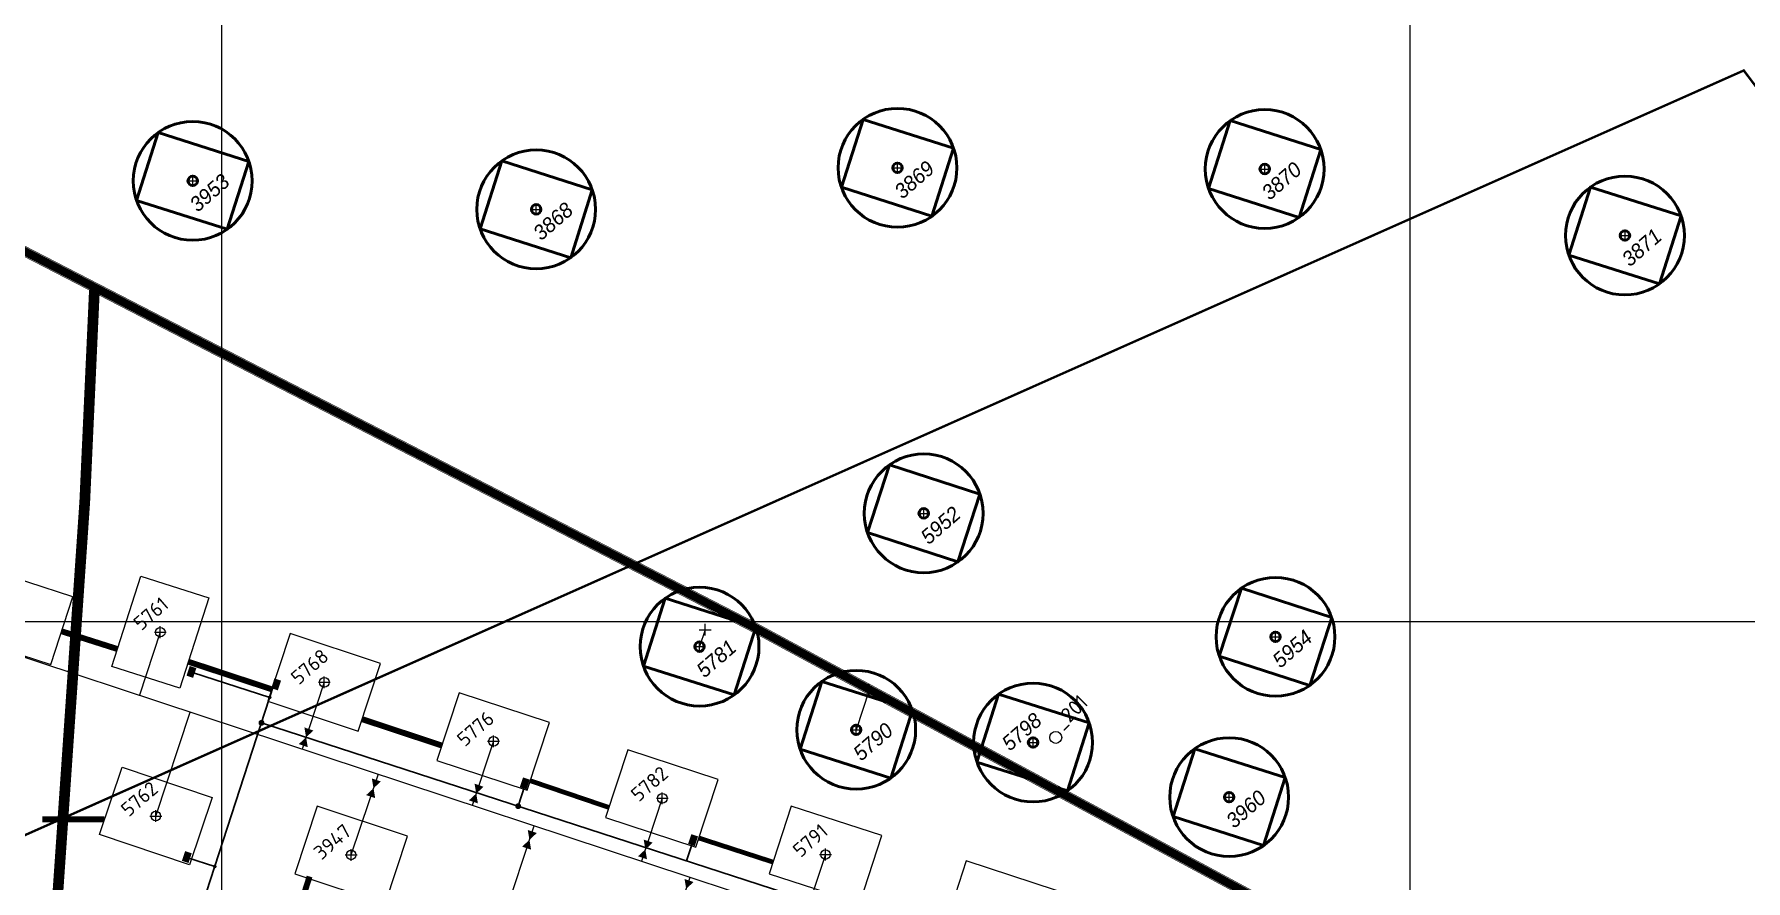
# Model space of a CAD drawing. Header units: millimetres. Extents: x 519 to 9564855, y -810 to 5021775.
# Drawn here: x 9529843 to 9531283, y 5002782 to 5003495 of the extents above; entities that cross this region are included whole.
import ezdxf
from ezdxf.enums import TextEntityAlignment as Align

# ---------------------------------------------------------------- set-up
doc = ezdxf.new("R2010")
doc.units = ezdxf.units.MM
doc.header["$LTSCALE"] = 2
doc.header["$MEASUREMENT"] = 0
doc.header["$PDMODE"] = 2
doc.header["$PDSIZE"] = 5
doc.linetypes.add('DASHED2', pattern=[9.525, 6.35, -3.175])
for name, color, linetype in [('Existing roads', 41, 'Continuous'), ('Future Roads', 44, 'Continuous'), ('GRID_PULKOVO', 7, 'Continuous'), ('OilColl&Flowlines', 3, 'Continuous'), ('OLD WELLS(dr.bfr2000)', 24, 'Continuous'), ('ROAD_GROUND', 9, 'Continuous'), ('Stage 9.Frame&Text', 7, 'Continuous'), ('МГ-земельный участок', 7, 'Continuous'), ('Скважины  2018 года', 7, 'Continuous'), ('Скважины 2017г', 221, 'Continuous'), ('Скважины 2019г.', 241, 'Continuous'), ('Скважины на 2020 год', 140, 'Continuous')]:
    doc.layers.add(name, color=color, linetype=linetype)
for name, color, linetype, lineweight in [('Скважины на 2022 год', 60, 'Continuous', 13), ('Скважины на 2023 год', 201, 'Continuous', 20), ('Скважины на 2026', 222, 'Continuous', 50), ('Скважины на 2026 доп.', 222, 'Continuous', 50), ('Электро', 1, 'Continuous', 30), ('Электроснаб', 1, 'Continuous', 18), ('Электроснабжене', 1, 'Continuous', 18)]:
    doc.layers.add(name, color=color, linetype=linetype, lineweight=lineweight)
doc.styles.add('Elect', font='isocpeur.ttf')
doc.styles.add('Line_GUGK', font='')
doc.styles.get("Standard").update_dxf_attribs({"font": 'isocpeur.ttf', "width": 0.5})
doc.styles.get('Line_GUGK').set_extended_font_data('Bm431', italic=True)

msp = doc.modelspace()

# ---------------------------------------------------------------- hatches: boundary and pattern name
at = {"layer": 'Электро', "ltscale": 7.5}
for points in [[(9529970.64243, 5002954.31244), (9529976.25466, 5002952.45545), (9529978.96189, 5002960.63731), (9529973.34966, 5002962.4943)], [(9530041.91024, 5002943.77494), (9530047.52247, 5002941.91795), (9530050.2297, 5002950.09981), (9530044.61747, 5002951.9568)], [(9530251.14684, 5002860.45481), (9530256.75907, 5002858.59783), (9530259.4663, 5002866.77969), (9530253.85406, 5002868.63667)], [(9530392.74196, 5002812.64494), (9530398.3542, 5002810.78795), (9530401.06143, 5002818.96981), (9530395.44919, 5002820.8268)], [(9530392.74196, 5002812.64494), (9530398.3542, 5002810.78795), (9530401.06143, 5002818.96981), (9530395.44919, 5002820.8268)], [(9529966.75344, 5002798.38169), (9529972.36567, 5002796.5247), (9529975.0729, 5002804.70656), (9529969.46067, 5002806.56354)]]:
    msp.add_hatch(color=256, dxfattribs=at).paths.add_polyline_path(points)
at = {"layer": 'Электроснаб', "linetype": 'ByBlock', "lineweight": 0, "ltscale": 7.5}
for points in [[(9529970.64243, 5002954.31244), (9529976.25466, 5002952.45545), (9529978.96189, 5002960.63731), (9529973.34966, 5002962.4943)], [(9530041.91024, 5002943.77494), (9530047.52247, 5002941.91795), (9530050.2297, 5002950.09981), (9530044.61747, 5002951.9568)], [(9530251.14684, 5002860.45481), (9530256.75907, 5002858.59783), (9530259.4663, 5002866.77969), (9530253.85406, 5002868.63667)], [(9530392.74196, 5002812.64494), (9530398.3542, 5002810.78795), (9530401.06143, 5002818.96981), (9530395.44919, 5002820.8268)], [(9529966.75344, 5002798.38169), (9529972.36567, 5002796.5247), (9529975.0729, 5002804.70656), (9529969.46067, 5002806.56354)]]:
    msp.add_hatch(color=1, dxfattribs=at).paths.add_polyline_path(points)
at = {"layer": 'Электроснабжене', "linetype": 'ByBlock', "lineweight": 0, "ltscale": 7.5}
for points in [[(9529970.64243, 5002954.31244), (9529976.25466, 5002952.45545), (9529978.96189, 5002960.63731), (9529973.34966, 5002962.4943)], [(9530041.91024, 5002943.77494), (9530047.52247, 5002941.91795), (9530050.2297, 5002950.09981), (9530044.61747, 5002951.9568)], [(9530251.14684, 5002860.45481), (9530256.75907, 5002858.59783), (9530259.4663, 5002866.77969), (9530253.85406, 5002868.63667)], [(9529966.75344, 5002798.38169), (9529972.36567, 5002796.5247), (9529975.0729, 5002804.70656), (9529969.46067, 5002806.56354)]]:
    msp.add_hatch(color=1, dxfattribs=at).paths.add_polyline_path(points)

# ---------------------------------------------------------------- linework, layer by layer
at = {"layer": 'DEFPOINTS', "lineweight": 0, "ltscale": 80}
msp.add_point((9530109.2, 5002803.3), dxfattribs=at)
msp.add_point((9530109.2, 5002803.3), dxfattribs=at)
at = {"layer": 'Existing roads', "linetype": 'ByBlock', "lineweight": 0, "ltscale": 5, "const_width": 4}
for points in [[(9530326.04041, 5002843.31407), (9530259.69438, 5002865.875)], [(9530464.19641, 5002797.27802), (9530401.81376, 5002817.54737)]]:
    msp.add_lwpolyline(points, dxfattribs=at)
at = {"layer": 'Future Roads', "color": 41, "linetype": 'ByBlock', "lineweight": 0, "const_width": 5}
for points in [[(9529912.5792, 5002976.69611), (9529865.68608, 5002991.63083)], [(9530042.52732, 5002942.77146), (9529972.18221, 5002966.04738)], [(9530185.42219, 5002895.49014), (9530118.4777, 5002917.64086)], [(9529901.64829, 5002833.3053), (9529849.25278, 5002833.2127)]]:
    msp.add_lwpolyline(points, dxfattribs=at)
at = {"layer": 'Future Roads', "color": 41, "linetype": 'ByBlock', "lineweight": 0, "const_width": 5, "elevation": 0.00005}
msp.add_lwpolyline([(9530074.21212, 5002785.14108), (9530031.3258, 5002651.28141)], dxfattribs=at)
at = {"layer": 'GRID_PULKOVO', "lineweight": 0}
for p, q in [((9530000, 5010000), (9530000, 4992000)), ((9531000, 5010000), (9531000, 4992000)), ((9519000, 5003000), (9533000, 5003000))]:
    msp.add_line(p, q, dxfattribs=at)
at = {"layer": 'OilColl&Flowlines', "color": 3, "linetype": 'ByBlock', "lineweight": 0}
for p, q in [((9531295.14633, 5002486.42952), (9529169.99705, 5003189.52331)), ((9530109.2, 5002803.3), (9530132.14172, 5002871.61286)), ((9530372.2, 5002719), (9530394.33872, 5002784.49044))]:
    msp.add_line(p, q, dxfattribs=at)
at = {"layer": 'OilColl&Flowlines', "lineweight": 0, "ltscale": 50}
for p, q in [((9530229, 5002899), (9530211.15493, 5002845.06204)), ((9530371, 5002851), (9530353.45912, 5002797.98149)), ((9530233.7, 5002738.9), (9530263.13363, 5002827.86517)), ((9530508.3, 5002803.6), (9530491.34809, 5002752.36169))]:
    msp.add_line(p, q, dxfattribs=at)
at = {"layer": 'OilColl&Flowlines', "color": 3, "linetype": 'ByBlock', "lineweight": 0}
for points in [[(9530073.65533, 5002909.39044, 8, 0, 0), (9530071.27483, 5002902.37861, 0, 8, 0), (9530068.89248, 5002895.36135, 8, 8, 0)], [(9530130.39557, 5002866.45745, 8, 0, 0), (9530128.01507, 5002859.44562, 0, 8, 0), (9530125.63272, 5002852.42836, 8, 8, 0)], [(9530216.82701, 5002862.02289, 8, 0, 0), (9530214.4465, 5002855.01105, 0, 8, 0), (9530212.06416, 5002847.9938, 8, 8, 0)], [(9530261.60087, 5002823.04891, 8, 0, 0), (9530259.22037, 5002816.03707, 0, 8, 0), (9530256.83803, 5002809.01981, 8, 8, 0)], [(9530359.1312, 5002814.94234, 8, 0, 0), (9530356.7507, 5002807.93051, 0, 8, 0), (9530354.36835, 5002800.91325, 8, 8, 0)], [(9530393.49936, 5002781.77115, 8, 0, 0), (9530391.11886, 5002774.75931, 0, 8, 0), (9530388.73652, 5002767.74205, 8, 8, 0)]]:
    msp.add_lwpolyline(points, format="xyseb", dxfattribs=at)
at = {"layer": 'OLD WELLS(dr.bfr2000)', "lineweight": 0}
msp.add_circle((9530702.1, 5002902.3), 5, dxfattribs=at)
at = {"layer": 'ROAD_GROUND', "color": 8, "lineweight": 0, "const_width": 7}
msp.add_lwpolyline([(9524537.87877, 5006183.0772), (9524596.61062, 5006146.11647), (9525224.23922, 5006057.68426), (9525621.0772, 5005860.96201), (9525912.93567, 5005677.01423), (9526862.06839, 5005023.65939), (9527571.35015, 5004512.27254), (9528019.23113, 5004210.88347), (9529454.57675, 5003507.66217), (9530449.20265, 5002994.49962), (9531579.26201, 5002384.42156), (9532340.28086, 5001987.55958), (9532638.37132, 5001851.5639)], dxfattribs=at)
at = {"layer": 'ROAD_GROUND', "lineweight": 0, "const_width": 0.5}
for points in [[(9524546.43165, 5006183.14784), (9524598.037, 5006149.955), (9525225.437, 5006061.555), (9525623.037, 5005864.455), (9525915.137, 5005680.355), (9526864.337, 5005026.955), (9527573.637, 5004515.555), (9528021.237, 5004214.355), (9529456.337, 5003511.255), (9530451.037, 5002998.055), (9531581.137, 5002387.955), (9532342.037, 5001991.155), (9532640.03159, 5001855.20306)], [(9524542.10393, 5006176.41948), (9524595.18425, 5006142.27793), (9525223.04143, 5006053.81351), (9525619.11741, 5005857.46901), (9525910.73434, 5005673.67347), (9526859.72905, 5005020.41478), (9527569.06331, 5004508.99009), (9528017.22526, 5004207.41194), (9529452.74272, 5003504.10741), (9530447.30242, 5002990.9798), (9531577.38702, 5002380.88811), (9532338.52473, 5001983.96415), (9532636.71105, 5001847.92473)]]:
    msp.add_lwpolyline(points, dxfattribs=at)
at = {"layer": 'ROAD_GROUND', "color": 8, "lineweight": 0, "const_width": 9, "elevation": 0.00005}
msp.add_lwpolyline([(9529847.42377, 5002553.29213), (9529885.03781, 5003100.65862), (9529893.176, 5003279.22)], dxfattribs=at)
at = {"layer": 'Stage 9.Frame&Text', "color": 0, "linetype": 'ByBlock', "lineweight": 0, "elevation": 0.00005}
msp.add_lwpolyline([(9530061.79218, 5002787.2859), (9530137.7727, 5002762.14532), (9530156.62814, 5002819.13072), (9530080.64761, 5002844.2713)], close=True, dxfattribs=at)
at = {"layer": 'Stage 9.Frame&Text', "color": 0, "linetype": 'ByBlock', "lineweight": 0}
msp.add_circle((9530109.2, 5002803.3), 4, dxfattribs=at)
msp.add_point((9530109.2, 5002803.3), dxfattribs=at)
at = {"layer": 'МГ-земельный участок', "color": 0, "linetype": 'DASHED2', "lineweight": 25, "ltscale": 5, "const_width": 2}
msp.add_lwpolyline([(9522167.80801, 4999999.48247), (9521654, 5002362), (9522840, 5002532), (9525642, 5002155), (9528521, 5002235), (9531281, 5003464), (9533105, 5001043), (9546614, 4998215), (9544978, 4995525), (9543652, 4996420), (9539605, 4995735), (9529554.6705, 4998798.09585), (9529554.71722, 4998845.23995), (9529525.402, 4998845.269), (9529525.36994, 4998882.97318), (9529309.91997, 4998882.84552), (9526935, 5000017), (9526935, 4999132), (9522906, 5001105), (9522683.367, 5000265.06642), (9522496, 5000315)], close=True, dxfattribs=at)
at = {"layer": 'Скважины  2018 года', "color": 3, "lineweight": 0, "ltscale": 50}
msp.add_line((9530086.6, 5002948.7), (9530067.98325, 5002892.42959), dxfattribs=at)
at = {"layer": 'Скважины  2018 года', "color": 0, "linetype": 'ByBlock', "lineweight": 0}
msp.add_lwpolyline([(9530039.2178, 5002932.73358), (9530115.19478, 5002907.68368), (9530133.9822, 5002964.66642), (9530058.00522, 5002989.71632)], close=True, dxfattribs=at)
msp.add_circle((9530086.6, 5002948.7), 4.0951, dxfattribs=at)
at = {"layer": 'Скважины  2018 года', "linetype": 'ByBlock', "lineweight": 0, "ltscale": 2}
msp.add_circle((9530371, 5002851), 4.0951, dxfattribs=at)
at = {"layer": 'Скважины  2018 года', "color": 0, "linetype": 'ByBlock', "lineweight": 0}
msp.add_point((9530086.6, 5002948.7), dxfattribs=at)
at = {"layer": 'Скважины 2017г', "color": 0, "linetype": 'ByBlock', "lineweight": 0}
for points in [[(9529932.14648, 5003038.13632), (9529989.33988, 5003019.92155), (9529965.05352, 5002943.66368), (9529907.86012, 5002961.87845), (9529932.14648, 5003038.13632)], [(9529897.31067, 5002820.39168), (9529916.423, 5002877.29143), (9529992.28933, 5002851.80832), (9529973.177, 5002794.90857), (9529897.31067, 5002820.39168)]]:
    msp.add_lwpolyline(points, dxfattribs=at)
at = {"layer": 'Скважины 2017г', "color": 3, "linetype": 'ByBlock', "lineweight": 0, "ltscale": 5}
for points in [[(9529948.6, 5002990.9), (9529931.014, 5002937.7451)], [(9529944.8, 5002836.1), (9529973.75082, 5002923.60586)]]:
    msp.add_lwpolyline(points, dxfattribs=at)
at = {"layer": 'Скважины 2017г', "color": 0, "linetype": 'ByBlock', "lineweight": 0}
for centre in [(9529948.6, 5002990.9), (9529944.8, 5002836.1)]:
    msp.add_circle(centre, 4, dxfattribs=at)
for p in [(9529948.6, 5002990.9), (9529944.8, 5002836.1)]:
    msp.add_point(p, dxfattribs=at)
at = {"layer": 'Скважины 2019г.', "color": 0, "linetype": 'ByBlock', "lineweight": 0}
msp.add_point((9530229, 5002899), dxfattribs=at)
at = {"layer": 'Скважины 2019г.', "color": 0, "linetype": 'ByBlock', "lineweight": 0, "ltscale": 50}
msp.add_point((9530371, 5002851), dxfattribs=at)
at = {"layer": 'Скважины на 2020 год', "color": 0, "linetype": 'ByBlock', "lineweight": 0}
msp.add_lwpolyline([(9530181.28202, 5002882.9776), (9530257.26254, 5002857.83702), (9530276.11798, 5002914.82241), (9530200.13745, 5002939.96299)], close=True, dxfattribs=at)
at = {"layer": 'Скважины на 2020 год', "color": 0, "lineweight": 0}
msp.add_lwpolyline([(9530323.28202, 5002834.9776), (9530399.26254, 5002809.83702), (9530418.11798, 5002866.82241), (9530342.13745, 5002891.96299)], close=True, dxfattribs=at)
at = {"layer": 'Скважины на 2020 год', "color": 0, "linetype": 'ByBlock', "lineweight": 0}
msp.add_circle((9530229, 5002899), 4.0951, dxfattribs=at)
at = {"layer": 'Скважины на 2022 год', "color": 0, "linetype": 'ByBlock', "lineweight": 0}
msp.add_lwpolyline([(9530461.00241, 5002787.44789), (9530537.08693, 5002762.72653), (9530555.62795, 5002819.78992), (9530479.54343, 5002844.51128)], close=True, dxfattribs=at)
at = {"layer": 'Скважины на 2022 год', "color": 0, "lineweight": 0}
msp.add_lwpolyline([(9530608.20241, 5002741.14789), (9530684.28693, 5002716.42653), (9530702.82795, 5002773.48992), (9530626.74343, 5002798.21128)], close=True, dxfattribs=at)
at = {"layer": 'Скважины на 2022 год', "color": 0, "linetype": 'ByBlock', "lineweight": 0, "ltscale": 50}
msp.add_circle((9530508.3, 5002803.6), 4, dxfattribs=at)
at = {"layer": 'Скважины на 2022 год', "color": 7, "linetype": 'ByBlock'}
msp.add_point((9530508.3, 5002803.6), dxfattribs=at)
at = {"layer": 'Скважины на 2022 год', "color": 0, "linetype": 'ByBlock', "lineweight": 0}
msp.add_point((9530508.3, 5002803.6), dxfattribs=at)
at = {"layer": 'Скважины на 2023 год', "color": 0, "linetype": 'ByBlock', "lineweight": 0}
msp.add_lwpolyline([(9529780.50241, 5002988.34789), (9529856.58693, 5002963.62653), (9529875.12795, 5003020.68992), (9529799.04343, 5003045.41128)], close=True, dxfattribs=at)
at = {"layer": 'Скважины на 2026', "lineweight": 0}
for p, q in [((9530407, 5002993), (9530402.37, 5002978.75)), ((9530545, 5002942), (9530534.18441, 5002908.71302))]:
    msp.add_line(p, q, dxfattribs=at)
at = {"layer": 'Скважины на 2026', "color": 177, "linetype": 'ByBlock', "ltscale": 50, "true_color": 0x293189, "elevation": 0}
for points in [[(9530521.68232, 5003365.59224), (9530597.90497, 5003341.30011), (9530616.12406, 5003398.4671), (9530539.90141, 5003422.75923)], [(9530830.68232, 5003364.59224), (9530906.90497, 5003340.30011), (9530925.12406, 5003397.4671), (9530848.90141, 5003421.75923)], [(9529928.68232, 5003354.59224), (9530004.90497, 5003330.30011), (9530023.12406, 5003387.4671), (9529946.90141, 5003411.75923)], [(9530217.68232, 5003330.59224), (9530293.90497, 5003306.30011), (9530312.12406, 5003363.4671), (9530235.90141, 5003387.75923)]]:
    msp.add_lwpolyline(points, close=True, dxfattribs=at)
at = {"layer": 'Скважины на 2026', "color": 177, "linetype": 'ByBlock', "ltscale": 50, "true_color": 0x293189}
msp.add_lwpolyline([(9531133.77913, 5003308.56257), (9531210.00178, 5003284.27044), (9531228.22087, 5003341.43743), (9531151.99822, 5003365.72956)], close=True, dxfattribs=at)
at = {"layer": 'Скважины на 2026', "linetype": 'ByBlock', "ltscale": 50}
for points in [[(9530355.14913, 5002962.31257), (9530431.37178, 5002938.02044), (9530449.59087, 5002995.18743), (9530373.36822, 5003019.47956)], [(9530486.96353, 5002892.27559), (9530563.18618, 5002867.98346), (9530581.40528, 5002925.15045), (9530505.18263, 5002949.44258)], [(9530635.77913, 5002881.56257), (9530712.00178, 5002857.27044), (9530730.22087, 5002914.43743), (9530653.99822, 5002938.72956)], [(9530800.77913, 5002835.56257), (9530877.00178, 5002811.27044), (9530895.22087, 5002868.43743), (9530818.99822, 5002892.72956)]]:
    msp.add_lwpolyline(points, close=True, dxfattribs=at)
at = {"layer": 'Скважины на 2026', "color": 177, "linetype": 'ByBlock', "ltscale": 50, "true_color": 0x293189}
for centre in [(9530568.90319, 5003382.02967, 0), (9530877.90319, 5003381.02967, 0), (9529975.90319, 5003371.02967, 0), (9530264.90319, 5003347.02967, 0), (9531181, 5003325)]:
    msp.add_circle(centre, 50, dxfattribs=at)
at = {"layer": 'Скважины на 2026', "color": 177, "linetype": 'ByBlock', "true_color": 0x293189}
for centre in [(9530568.90319, 5003382.02967, 0), (9530877.90319, 5003381.02967, 0), (9529975.90319, 5003371.02967, 0), (9530264.90319, 5003347.02967, 0), (9531181, 5003325)]:
    msp.add_circle(centre, 4, dxfattribs=at)
at = {"layer": 'Скважины на 2026', "linetype": 'ByBlock', "ltscale": 50}
for centre in [(9530402.37, 5002978.75), (9530534.18441, 5002908.71302), (9530683, 5002898), (9530848, 5002852)]:
    msp.add_circle(centre, 50, dxfattribs=at)
at = {"layer": 'Скважины на 2026', "linetype": 'ByBlock'}
for centre in [(9530402.37, 5002978.75), (9530534.18441, 5002908.71302), (9530683, 5002898), (9530848, 5002852)]:
    msp.add_circle(centre, 4, dxfattribs=at)
at = {"layer": 'Скважины на 2026', "color": 177, "linetype": 'ByBlock', "lineweight": 0, "true_color": 0x293189}
for p in [(9530569, 5003382), (9530878, 5003381), (9529976, 5003371), (9530265, 5003347), (9531181.09681, 5003324.97033, 0)]:
    msp.add_point(p, dxfattribs=at)
at = {"layer": 'Скважины на 2026', "linetype": 'ByBlock', "lineweight": 0}
for p in [(9530407, 5002993), (9530402.37, 5002978.75), (9530545, 5002942), (9530534.18441, 5002908.71302), (9530683, 5002898), (9530848, 5002852)]:
    msp.add_point(p, dxfattribs=at)
at = {"layer": 'Скважины на 2026 доп.', "linetype": 'ByBlock', "ltscale": 50}
for points in [[(9530543.68723, 5003074.82898), (9530619.77175, 5003050.10762), (9530638.31277, 5003107.17102), (9530562.22825, 5003131.89238)], [(9530839.68723, 5002970.82898), (9530915.77175, 5002946.10762), (9530934.31277, 5003003.17102), (9530858.22825, 5003027.89238)]]:
    msp.add_lwpolyline(points, close=True, dxfattribs=at)
for centre in [(9530591, 5003091), (9530887, 5002987)]:
    msp.add_circle(centre, 50, dxfattribs=at)
at = {"layer": 'Скважины на 2026 доп.', "linetype": 'ByBlock'}
for centre in [(9530591, 5003091), (9530887, 5002987)]:
    msp.add_circle(centre, 4, dxfattribs=at)
at = {"layer": 'Скважины на 2026 доп.', "linetype": 'ByBlock', "lineweight": 0}
for p in [(9530591, 5003091), (9530887, 5002987)]:
    msp.add_point(p, dxfattribs=at)
at = {"layer": 'Электро', "ltscale": 7.5}
msp.add_line((9529975.82789, 5002957.04823), (9530040.69522, 5002935.97156), dxfattribs=at)
at = {"layer": 'Электро'}
for p, q in [((9530043.95791, 5002946.01311), (9529959.3296, 5002685.55395)), ((9529971.88871, 5002800.963), (9529994.44676, 5002793.63344))]:
    msp.add_line(p, q, dxfattribs=at)
at = {"layer": 'Электро', "ltscale": 50}
for p, q in [((9530676.85727, 5002705.61294), (9530033.74259, 5002914.57357)), ((9530255.35008, 5002861.70104), (9530249.7273, 5002844.39588)), ((9530396.36979, 5002813.39856), (9530391.47656, 5002798.33876)), ((9530396.36979, 5002813.39856), (9530391.47656, 5002798.33876))]:
    msp.add_line(p, q, dxfattribs=at)
at = {"layer": 'Электро', "ltscale": 7.5, "const_width": 1.5}
for points in [[(9530039.98192, 5002936.20332, 1), (9530041.40851, 5002935.73979, 1)], [(9529993.73347, 5002793.86521, 1), (9529995.16005, 5002793.40168, 1)]]:
    msp.add_lwpolyline(points, format="xyb", close=True, dxfattribs=at)
at = {"layer": 'Электро', "ltscale": 50, "const_width": 2.5}
for points in [[(9530032.55377, 5002914.95984, 1), (9530034.93141, 5002914.1873, 1)], [(9530248.53847, 5002844.78215, 1), (9530250.91612, 5002844.00961, 1)]]:
    msp.add_lwpolyline(points, format="xyb", close=True, dxfattribs=at)
at = {"layer": 'Электроснаб', "color": 1, "linetype": 'ByBlock', "lineweight": 0, "ltscale": 7.5}
msp.add_line((9529975.82789, 5002957.04823), (9530040.69522, 5002935.97156), dxfattribs=at)
at = {"layer": 'Электроснаб', "color": 1, "lineweight": 0}
for p, q in [((9530043.95791, 5002946.01311), (9529959.3296, 5002685.55395)), ((9529971.88871, 5002800.963), (9529994.44676, 5002793.63344))]:
    msp.add_line(p, q, dxfattribs=at)
at = {"layer": 'Электроснаб', "color": 1, "linetype": 'ByBlock', "lineweight": 0, "ltscale": 50}
for p, q in [((9530391.47656, 5002798.33876), (9530033.74259, 5002914.57357)), ((9530255.35008, 5002861.70104), (9530249.7273, 5002844.39588)), ((9530396.36979, 5002813.39856), (9530391.47656, 5002798.33876))]:
    msp.add_line(p, q, dxfattribs=at)
at = {"layer": 'Электроснаб', "color": 1, "linetype": 'ByBlock', "lineweight": 0, "ltscale": 7.5, "const_width": 1.5}
for points in [[(9530039.98192, 5002936.20332, 1), (9530041.40851, 5002935.73979, 1)], [(9529993.73347, 5002793.86521, 1), (9529995.16005, 5002793.40168, 1)]]:
    msp.add_lwpolyline(points, format="xyb", close=True, dxfattribs=at)
at = {"layer": 'Электроснаб', "color": 1, "linetype": 'ByBlock', "lineweight": 0, "ltscale": 50, "const_width": 2.5}
for points in [[(9530032.55377, 5002914.95984, 1), (9530034.93141, 5002914.1873, 1)], [(9530248.53847, 5002844.78215, 1), (9530250.91612, 5002844.00961, 1)]]:
    msp.add_lwpolyline(points, format="xyb", close=True, dxfattribs=at)
at = {"layer": 'Электроснабжене', "color": 1, "linetype": 'ByBlock', "lineweight": 0, "ltscale": 7.5}
msp.add_line((9529975.82789, 5002957.04823), (9530040.69522, 5002935.97156), dxfattribs=at)
at = {"layer": 'Электроснабжене', "color": 1, "lineweight": 0}
for p, q in [((9530043.95791, 5002946.01311), (9529959.3296, 5002685.55395)), ((9529971.88871, 5002800.963), (9529994.44676, 5002793.63344))]:
    msp.add_line(p, q, dxfattribs=at)
at = {"layer": 'Электроснабжене', "color": 1, "linetype": 'ByBlock', "lineweight": 0, "ltscale": 50}
for p, q in [((9530249.7273, 5002844.39588), (9530033.74259, 5002914.57357)), ((9530255.35008, 5002861.70104), (9530249.7273, 5002844.39588))]:
    msp.add_line(p, q, dxfattribs=at)
at = {"layer": 'Электроснабжене', "color": 1, "linetype": 'ByBlock', "lineweight": 0, "ltscale": 7.5, "const_width": 1.5}
for points in [[(9530039.98192, 5002936.20332, 1), (9530041.40851, 5002935.73979, 1)], [(9529993.73347, 5002793.86521, 1), (9529995.16005, 5002793.40168, 1)]]:
    msp.add_lwpolyline(points, format="xyb", close=True, dxfattribs=at)
at = {"layer": 'Электроснабжене', "color": 1, "linetype": 'ByBlock', "lineweight": 0, "ltscale": 50, "const_width": 2.5}
for points in [[(9530032.55377, 5002914.95984, 1), (9530034.93141, 5002914.1873, 1)], [(9530248.53847, 5002844.78215, 1), (9530250.91612, 5002844.00961, 1)]]:
    msp.add_lwpolyline(points, format="xyb", close=True, dxfattribs=at)

# ---------------------------------------------------------------- texts
at = {"layer": 'OLD WELLS(dr.bfr2000)', "lineweight": 0, "style": 'Elect'}
msp.add_text(' _201', height=12.5, rotation=44.99999992, dxfattribs=at).set_placement((9530702.1, 5002902.3))
at = {"layer": 'Stage 9.Frame&Text', "color": 0, "linetype": 'ByBlock', "lineweight": 0, "style": 'Elect'}
msp.add_text('3947', height=12, rotation=41, dxfattribs=at).set_placement((9530084.29927, 5002798.51594))
at = {"layer": 'Скважины  2018 года', "color": 0, "linetype": 'ByBlock', "lineweight": 0, "style": 'Elect'}
msp.add_text('5768', height=12, rotation=41, dxfattribs=at).set_placement((9530065.1225, 5002945.88033))
at = {"layer": 'Скважины 2017г', "color": 0, "linetype": 'ByBlock', "lineweight": 0, "style": 'Elect'}
for s, p in [('5761', (9529932.62172, 5002991.56471)), ('5762', (9529922.11391, 5002834.7992))]:
    msp.add_text(s, height=12, rotation=41, dxfattribs=at).set_placement(p)
at = {"layer": 'Скважины на 2020 год', "color": 0, "linetype": 'ByBlock', "lineweight": 0, "style": 'Elect'}
msp.add_text('5776', height=12, rotation=41, dxfattribs=at).set_placement((9530204.88298, 5002893.84461))
at = {"layer": 'Скважины на 2020 год', "color": 0, "lineweight": 0, "style": 'Elect'}
msp.add_text('5782', height=12, rotation=41, dxfattribs=at).set_placement((9530351.20894, 5002847.38705))
at = {"layer": 'Скважины на 2022 год', "color": 0, "linetype": 'ByBlock', "lineweight": 0}
msp.add_text('5791', height=12, rotation=41, dxfattribs=at).set_placement((9530489.74212, 5002797.75107), align=Align.BOTTOM_LEFT)
at = {"layer": 'Скважины на 2026', "color": 177, "linetype": 'ByBlock', "true_color": 0x293189, "style": 'Line_GUGK'}
for s, p in [('3869', (9530573.05785, 5003355.0839, 0)), ('3870', (9530882.05785, 5003354.0839, 0)), ('3953', (9529980.05785, 5003344.0839, 0)), ('3868', (9530269.05785, 5003320.0839, 0)), ('3871', (9531185.15466, 5003298.05423))]:
    msp.add_text(s, height=12.5, rotation=41, dxfattribs=at).set_placement(p)
at = {"layer": 'Скважины на 2026', "linetype": 'ByBlock', "style": 'Line_GUGK'}
for s, p in [('5781', (9530406.52466, 5002951.80423)), ('5790', (9530538.33907, 5002881.76725)), ('5798', (9530663.42854, 5002890.20029)), ('3960', (9530852.15466, 5002825.05423))]:
    msp.add_text(s, height=12.5, rotation=41, dxfattribs=at).set_placement(p)
at = {"layer": 'Скважины на 2026 доп.', "linetype": 'ByBlock', "style": 'Line_GUGK'}
for s, p in [('5952', (9530595.15466, 5003064.05423)), ('5954', (9530891.15466, 5002960.05423))]:
    msp.add_text(s, height=12.5, rotation=41, dxfattribs=at).set_placement(p)

doc.saveas('drawing.dxf')
